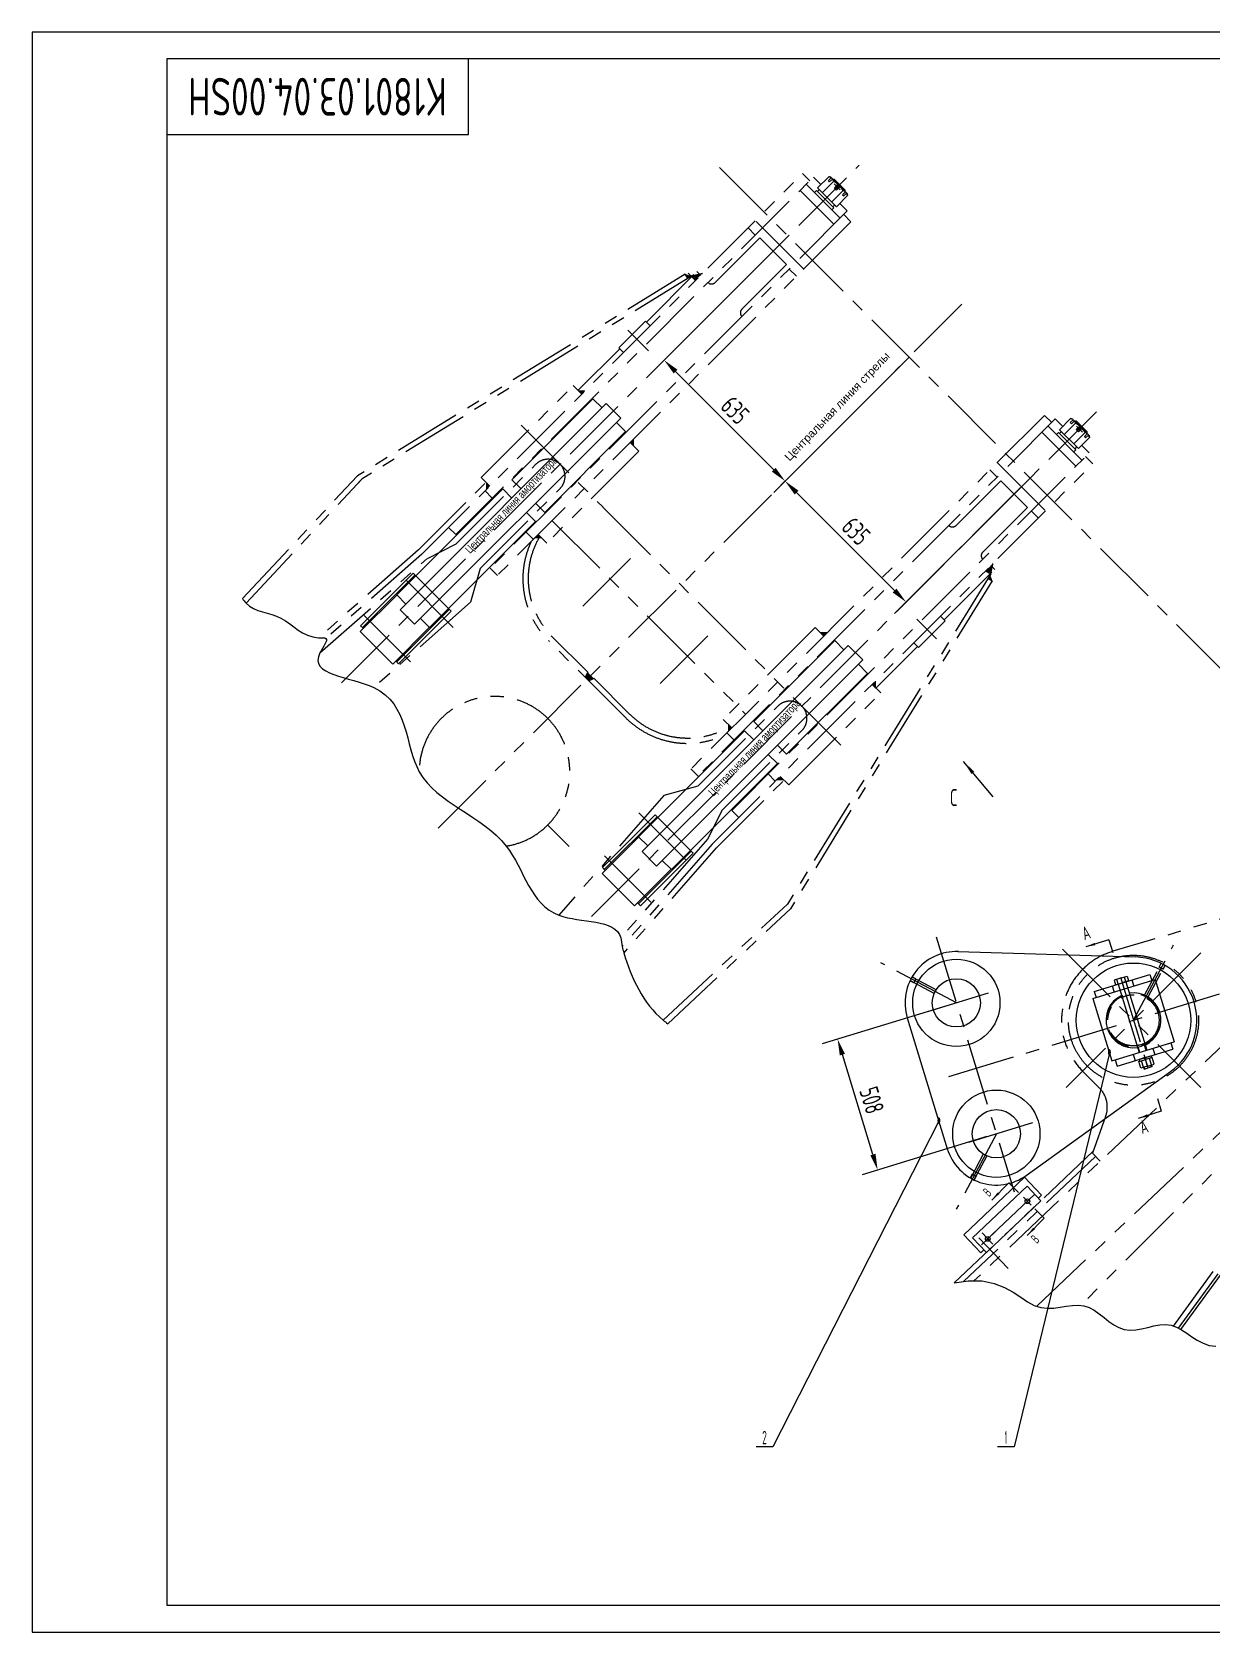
# Model space of a CAD drawing. Header units: millimetres. Extents: x 0 to 8400, y -228 to 5940.
# Drawn here: x 0 to 4380, y 0 to 5940 of the extents above; entities that cross this region are included whole.
import ezdxf
from ezdxf.enums import TextEntityAlignment as Align

# ---------------------------------------------------------------- set-up
doc = ezdxf.new("R2010")
doc.units = ezdxf.units.MM
doc.header["$LTSCALE"] = 200
for name, pattern in [('F', [0.75, 0.5, -0.25]), ('G', [2, 1.25, -0.25, 0.25, -0.25]), ('K', [2.5, 1.25, -0.25, 0.25, -0.25, 0.25, -0.25])]:
    doc.linetypes.add(name, pattern=pattern)
for name, color, linetype in [('01', 7, 'Continuous'), ('02', 1, 'Continuous'), ('04', 2, 'F'), ('05', 4, 'G'), ('07', 6, 'K'), ('08', 1, 'Continuous'), ('11', 3, 'Continuous')]:
    doc.layers.add(name, color=color, linetype=linetype)
doc.styles.get("Standard").update_dxf_attribs({"font": 'isocp.shx', "width": 0.707, "height": 70, "bigfont": 'intecad.shx'})
doc.dimstyles.new('INTE', dxfattribs={"dimscale": 20, "dimtxt": 3.5, "dimasz": 3, "dimexe": 3, "dimexo": 0, "dimgap": 1, "dimtad": 1, "dimdec": 3, "dimdsep": 46, "dimtxsty": 'Standard', "dimcen": 0, "dimclrd": 1, "dimclre": 1, "dimclrt": 3, "dimaunit": 1, "dimadec": 0, "dimazin": 0, "dimtfac": 1, "dimtdec": 3, "dimtmove": 0, "dimatfit": 0, "dimfxl": 0, "dimarcsym": 0})

# ---------------------------------------------------------------- blocks, each defined once
blk = doc.blocks.new('*U1')
at = {"layer": '01'}
for p, q in [((-22.8, 7.5), (-22.8, 0)), ((0, 7.5), (-22.8, 7.5)), ((-22.8, 0), (0, 0)), ((0, 0), (-4.3, 7.5)), ((0, 7.5), (4.3, 0)), ((0, 7.5), (22.8, 7.5)), ((22.8, 0), (0, 0)), ((22.8, 7.5), (22.8, 0))]:
    blk.add_line(p, q, dxfattribs=at)
at = {"layer": '05'}
blk.add_line((0, 9.6), (0, -2.1), dxfattribs=at)
blk = doc.blocks.new('*U2')
at = {"layer": '01'}
for p, q in [((-25.6, 0), (-25.6, 25.4)), ((-25.6, 25.4), (0, 25.4)), ((-25.6, 15), (0, 15)), ((0, 25.4), (0, 0)), ((0, -25.4), (0, 0)), ((-25.6, 0), (-25.6, -25.4)), ((-25.6, -15), (0, -15)), ((-25.6, -25.4), (0, -25.4))]:
    blk.add_line(p, q, dxfattribs=at)
at = {"layer": '05'}
blk.add_line((-26.7, 0), (1.1, 0), dxfattribs=at)
blk = doc.blocks.new('*D3')
at = {"layer": '08', "color": 1, "lineweight": -2}
for p, q in [((2807.2, 5182), (2304.4, 4679.2)), ((3256.2, 4733), (2753.4, 4230.2)), ((2389.2, 4679.2), (2753.4, 4315.1))]:
    blk.add_line(p, q, dxfattribs=at)
at = {"layer": '08', "color": 1}
for points in [[(2396.3, 4686.3), (2382.2, 4672.1), (2346.8, 4721.6)], [(2760.5, 4322.1), (2746.3, 4308), (2795.8, 4272.6)]]:
    blk.add_solid(points, dxfattribs=at)
at = {"layer": 'Defpoints', "color": 0}
for p in [(2807.2, 5182), (3256.2, 4733), (2795.8, 4272.6)]:
    blk.add_point(p, dxfattribs=at)
at = {"layer": '08', "color": 3, "insert": (2610.2, 4536), "char_height": 70, "attachment_point": 5, "rotation": 315}
blk.add_mtext('635', dxfattribs=at)
blk = doc.blocks.new('*D4')
at = {"layer": '08', "color": 1, "lineweight": -2}
for p, q in [((3256.2, 4733), (2753.4, 4230.2)), ((3705.2, 4284), (3202.4, 3781.2)), ((2838.2, 4230.2), (3202.4, 3866))]:
    blk.add_line(p, q, dxfattribs=at)
at = {"layer": '08', "color": 1}
for points in [[(2845.3, 4237.3), (2831.2, 4223.1), (2795.8, 4272.6)], [(3209.5, 3873.1), (3195.3, 3859), (3244.8, 3823.6)]]:
    blk.add_solid(points, dxfattribs=at)
at = {"layer": 'Defpoints', "color": 0}
for p in [(3256.2, 4733), (3705.2, 4284), (3244.8, 3823.6)]:
    blk.add_point(p, dxfattribs=at)
at = {"layer": '08', "color": 3, "insert": (3059.2, 4087), "char_height": 70, "attachment_point": 5, "rotation": 315}
blk.add_mtext('635', dxfattribs=at)
blk = doc.blocks.new('*D6')
at = {"layer": '08', "color": 1, "lineweight": -2}
for p, q in [((3395.9, 2324.8), (2933.3, 2183.4)), ((3121.7, 1772.5), (3008.2, 2143.6)), ((3544.4, 1839), (3081.9, 1697.6))]:
    blk.add_line(p, q, dxfattribs=at)
at = {"layer": '08', "color": 1}
for points in [[(3017.8, 2146.5), (2998.7, 2140.6), (2990.7, 2200.9)], [(3131.3, 1775.4), (3112.1, 1769.6), (3139.2, 1715.1)]]:
    blk.add_solid(points, dxfattribs=at)
at = {"layer": 'Defpoints', "color": 0}
for p in [(3395.9, 2324.8), (2990.7, 2200.9), (3544.4, 1839)]:
    blk.add_point(p, dxfattribs=at)
at = {"layer": '08', "color": 3, "insert": (3117.6, 1974.1), "char_height": 70, "attachment_point": 5, "rotation": 287}
blk.add_mtext('508', dxfattribs=at)
blk = doc.blocks.new('*U14', base_point=(251.96, 168.31))
at = {"layer": '01'}
for p, q in [((251.96, 168.31), (251.96, 182.31)), ((195.96, 168.31), (251.96, 168.31))]:
    blk.add_line(p, q, dxfattribs=at)
blk = doc.blocks.new('*U15')
at = {"layer": '04'}
blk.add_blockref('*U14', (0, 0), dxfattribs=at)
blk = doc.blocks.new('*U16')
at = {"layer": '01'}
for points in [[(415, 292), (25, 292)], [(25, 292), (25, 5)], [(415, 5), (415, 292)], [(25, 5), (415, 5)]]:
    blk.add_lwpolyline(points, dxfattribs=at)
at = {"layer": '02'}
for points in [[(420, 297), (0, 297)], [(0, 297), (0, 0)], [(420, 0), (420, 297)], [(0, 0), (420, 0)]]:
    blk.add_lwpolyline(points, dxfattribs=at)

msp = doc.modelspace()

# ---------------------------------------------------------------- hatches: boundary and pattern name
at = {"layer": '07'}
for points in [[(2446.1638, 5032.438), (2434.9607, 5025.5428), (2425.8736, 5040.3072)], [(2489.6005, 5044.054), (2463.2624, 5017.7158), (2451.9932, 5036.0258)], [(2476.2052, 5042.5479), (2482.1499, 5036.6033), (2489.1734, 5043.6269)], [(2029.9029, 4606.9837), (2041.2166, 4595.67), (2052.5303, 4606.9837)], [(2232.1354, 4404.7512), (2220.8217, 4416.0649), (2232.1354, 4427.3786)], [(1688.3703, 4265.4511), (1699.684, 4254.1374), (1688.3703, 4242.8237)], [(1890.6029, 4063.2186), (1879.2891, 4074.5323), (1867.9754, 4063.2186)], [(3567.2313, 3966.4232), (3540.8931, 3940.0851), (3559.2031, 3928.8159)], [(3555.6153, 3922.9865), (3548.7201, 3911.7833), (3563.4846, 3902.6963)], [(3565.7252, 3953.0279), (3559.7806, 3958.9725), (3566.8042, 3965.9961)], [(2927.9285, 3708.9581), (2939.2422, 3697.6444), (2950.5559, 3708.9581)], [(3130.161, 3529.353), (3118.8473, 3518.0393), (3130.161, 3506.7256)], [(2586.3959, 3367.4255), (2597.7096, 3356.1118), (2586.3959, 3344.7981)], [(2788.6285, 3165.193), (2777.3148, 3176.5067), (2766.001, 3165.193)]]:
    msp.add_hatch(color=256, dxfattribs=at).paths.add_polyline_path(points)
h = msp.add_hatch(color=256, dxfattribs=at)
h.paths.add_polyline_path([(2062.8904, 3563.5155), (2053.9035, 3544.2432), (2060.662, 3537.4847), (2074.7916, 3551.6143)])
h.paths.add_polyline_path([(2074.7916, 3551.6143), (2060.662, 3537.4847), (2067.4205, 3530.7262), (2086.6928, 3539.713)])

# ---------------------------------------------------------------- linework, layer by layer
for p, q in [((3437.1564, 2526.064), (4096.1198, 2505.9887)), ((3943.289, 2378.1858), (4149.8509, 2441.3381)), ((4149.8509, 2441.3381), (4156.8678, 2418.3867)), ((3943.289, 2378.1858), (3950.306, 2355.2344)), ((3950.306, 2355.2344), (4156.8678, 2418.3867)), ((4010.2304, 2398.6518), (4017.2473, 2375.7005)), ((4082.9095, 2420.872), (4089.9265, 2397.9207)), ((3249.1795, 2279.9556), (3397.7043, 1794.1528)), ((4021.0599, 2123.8087), (4227.6217, 2186.961)), ((4028.0768, 2100.8574), (4234.6387, 2164.0097)), ((4088.0012, 2144.2747), (4095.0182, 2121.3234)), ((4160.6804, 2166.495), (4167.6973, 2143.5437)), ((4227.6217, 2186.961), (4234.6387, 2164.0097)), ((3691.1664, 1695.235), (4226.2458, 2080.3658)), ((4021.0599, 2123.8087), (4028.0768, 2100.8574)), ((3459.4531, 1474.8515), (3684.4877, 1688.0637)), ((3684.4877, 1688.0637), (3747.7636, 1621.2792)), ((3693.8694, 1655.6255), (3491.3383, 1463.7345)), ((3745.453, 1601.1817), (3693.8694, 1655.6255)), ((3736.5118, 1610.6186), (3747.7636, 1621.2792)), ((3745.453, 1601.1817), (3542.9219, 1409.2907)), ((3459.4531, 1474.8515), (3522.729, 1408.067)), ((3542.9219, 1409.2907), (3491.3383, 1463.7345)), ((3522.729, 1408.067), (3533.9808, 1418.7276))]:
    msp.add_line(p, q)
for centre, radius in [((3431.3555, 2335.6524), 162), ((4088.9639, 2271.0977), 212.5), ((3431.3555, 2335.6524), 89.5), ((3579.8804, 1849.8496), 162), ((3579.8804, 1849.8496), 89.5), ((3695.1713, 1599.0013), 8.75), ((3547.81, 1459.3817), 8.75)]:
    msp.add_circle(centre, radius)
for centre, radius, start, end in [((3431.3555, 2335.6524), 190.5, 87.75690884, 197), ((4088.9639, 2271.0977), 235, 305.74497491, 88.25502509), ((4088.9639, 2271.0977), 102, 295.45651934, 98.54348066), ((3579.8804, 1849.8496), 190.5, 197, 305.74497491)]:
    msp.add_arc(centre, radius, start, end)
at = {"layer": '01', "color": 7, "linetype": 'Continuous'}
for p, q in [((1781.5353, 4278.0059), (2082.0556, 4578.5263)), ((2115.9968, 4544.5852), (2082.0556, 4578.5263)), ((2131.9067, 4560.4951), (1366.5281, 3795.1165)), ((2185.6468, 4506.755), (2131.9067, 4560.4951)), ((2185.6468, 4506.755), (1420.2682, 3741.3764)), ((2203.678, 4456.9039), (1903.1576, 4156.3836)), ((2203.678, 4456.9039), (2169.7369, 4490.8451)), ((1815.4764, 4244.0648), (1781.5353, 4278.0059)), ((1353.9145, 3850.3852), (1747.4344, 4243.905)), ((1781.3755, 4209.9639), (1747.4344, 4243.905)), ((1903.1576, 4156.3836), (1869.2165, 4190.3247)), ((1869.0568, 4122.2827), (1475.5369, 3728.7628)), ((1869.0568, 4122.2827), (1835.1156, 4156.2238)), ((1387.8556, 3816.4441), (1353.9145, 3850.3852)), ((1420.2682, 3741.3764), (1366.5281, 3795.1165)), ((1475.5369, 3728.7628), (1441.5958, 3762.7039)), ((1338.9551, 3593.5952), (1218.7469, 3713.8034)), ((3029.9323, 3662.4695), (2264.5537, 2897.0909)), ((2980.0813, 3680.5007), (2679.5609, 3379.9803)), ((2980.0813, 3680.5007), (3014.0224, 3646.5596)), ((3029.9323, 3662.4695), (3083.6724, 3608.7294)), ((3083.6724, 3608.7294), (2318.2939, 2843.3508)), ((3067.7625, 3592.8195), (3101.7036, 3558.8783)), ((2801.1832, 3258.3579), (3101.7036, 3558.8783)), ((2645.46, 3345.8794), (2251.9401, 2952.3596)), ((2645.46, 3345.8794), (2679.4011, 3311.9383)), ((2679.5609, 3379.9803), (2713.502, 3346.0392)), ((2767.2421, 3292.2991), (2801.1832, 3258.3579)), ((2373.5625, 2830.7372), (2767.0824, 3224.2571)), ((2733.1412, 3258.1982), (2767.0824, 3224.2571)), ((2251.9401, 2952.3596), (2285.8813, 2918.4184)), ((2264.5537, 2897.0909), (2318.2939, 2843.3508)), ((2339.6214, 2864.6783), (2373.5625, 2830.7372)), ((2116.7726, 2815.7778), (2236.9807, 2695.5696)), ((3937.874, 2351.4336), (4169.2997, 2422.1876)), ((4169.2997, 2422.1876), (4240.0537, 2190.7618)), ((3937.874, 2351.4336), (4008.628, 2120.0079)), ((4008.628, 2120.0079), (4240.0537, 2190.7618))]:
    msp.add_line(p, q, dxfattribs=at)
at = {"layer": '01'}
for p, q in [((1415.1825, 3931.4522), (1219.4016, 3735.6713)), ((1422.2536, 3924.3811), (1226.4727, 3728.6002)), ((1556.6039, 3790.0308), (1415.1825, 3931.4522)), ((1354.6216, 3849.6781), (1218.7469, 3713.8034)), ((1353.7519, 3601.321), (1549.5328, 3797.1019)), ((1360.823, 3594.2499), (1556.6039, 3790.0308)), ((1219.4016, 3735.6713), (1230.0082, 3725.0647)), ((1338.9551, 3593.5952), (1474.8298, 3729.4699)), ((1350.2164, 3604.8565), (1360.823, 3594.2499)), ((2117.4272, 2837.6456), (2313.2081, 3033.4266)), ((2313.2081, 3033.4266), (2454.6295, 2892.0052)), ((2124.4983, 2830.5746), (2320.2792, 3026.3555)), ((2116.7726, 2815.7778), (2252.6472, 2951.6525)), ((2447.5584, 2899.0763), (2251.7775, 2703.2954)), ((2454.6295, 2892.0052), (2258.8486, 2696.2243)), ((2128.0338, 2827.039), (2117.4272, 2837.6456)), ((2372.8554, 2831.4443), (2236.9807, 2695.5696)), ((2258.8486, 2696.2243), (2248.242, 2706.8309)), ((3997.6104, 2569.9014), (4012.229, 2522.0861)), ((4041.1026, 2427.6448), (4016.7886, 2420.2113)), ((4016.7886, 2420.2113), (4022.2559, 2402.3284)), ((4022.2559, 2402.3284), (4046.57, 2409.7619)), ((4032.2254, 2405.3763), (4026.758, 2423.2592)), ((4032.2254, 2405.3763), (4109.9963, 2150.9993)), ((4041.1026, 2427.6448), (4065.4167, 2435.0784)), ((4070.884, 2417.1955), (4046.57, 2409.7619)), ((4060.9145, 2414.1475), (4055.4472, 2432.0304)), ((4060.9145, 2414.1475), (4138.6854, 2159.7704)), ((4065.4167, 2435.0784), (4070.884, 2417.1955)), ((4103.8564, 2171.0817), (4118.201, 2175.4672)), ((4132.5456, 2179.8528), (4118.201, 2175.4672)), ((4126.6907, 2096.3943), (4128.708, 2089.7958)), ((4128.708, 2089.7958), (4143.0526, 2094.1813)), ((4157.3972, 2098.5669), (4143.0526, 2094.1813)), ((4155.3798, 2105.1654), (4157.3972, 2098.5669)), ((4177.6786, 1980.925), (4192.2972, 1933.1097)), ((3626.2791, 1667.1458), (3661.6345, 1631.7904)), ((3722.3318, 1571.0931), (3757.6871, 1535.7378))]:
    msp.add_line(p, q, dxfattribs=at)
at = {"layer": '01', "color": 7, "linetype": 'Continuous'}
msp.add_arc((4088.9639, 2271.0977), 102, 115.45651934, 278.54348066, dxfattribs=at)
at = {"layer": '02'}
for p, q in [((3567.8913, 3099.9518), (3458.3244, 3231.2381)), ((3997.6104, 2569.9014), (3911.543, 2543.5879)), ((3999.6971, 2149.2194), (3646.0699, 687.2259)), ((4112.8652, 2151.8764), (4106.7254, 2171.9588)), ((4135.8165, 2158.8933), (4129.6767, 2178.9757)), ((4131.577, 2090.6729), (4129.5596, 2097.2714)), ((4154.5283, 2097.6898), (4152.5109, 2104.2883)), ((4192.2972, 1933.1097), (4106.2297, 1906.7963)), ((3366.5694, 1895.9903), (2750.1551, 687.2259)), ((3626.2791, 1667.1458), (3562.6395, 1603.5061)), ((3757.6871, 1535.7378), (3694.0475, 1472.0982)), ((2750.1551, 687.2259), (2688.1551, 687.2259)), ((3646.0699, 687.2259), (3584.0699, 687.2259))]:
    msp.add_line(p, q, dxfattribs=at)
for points in [[(3492.9245, 3189.7793, 13.5, 0, 0), (3458.3244, 3231.2381, 0, 0, 0)], [(3911.543, 2543.5879, 0, 9, 0), (3945.9699, 2554.1133, 0, 0, 0)], [(4106.2297, 1906.7963, 0, 9, 0), (4140.6567, 1917.3216, 0, 0, 0)], [(3562.6395, 1603.5061, 0, 9, 0), (3588.0954, 1628.962, 0, 0, 0)], [(3694.0475, 1472.0982, 0, 9, 0), (3719.5033, 1497.554, 0, 0, 0)]]:
    msp.add_lwpolyline(points, format="xyseb", dxfattribs=at)
msp.add_lwpolyline([(3423.6012, 1296.2386), (3475.0726, 1304.1036), (3527.647, 1303.1202), (3572.0993, 1294.0731), (3609.7995, 1279.3655), (3642.1176, 1261.401), (3670.4236, 1242.5828), (3696.0875, 1225.3145), (3720.4792, 1211.9994), (3744.7158, 1204.4067), (3768.9017, 1201.7688), (3792.8884, 1202.6838), (3816.5274, 1205.7499), (3839.6701, 1209.5653), (3862.168, 1212.7281), (3883.8725, 1213.8364), (3904.6352, 1211.4884), (3924.3777, 1204.7184), (3943.3023, 1194.3048), (3961.6817, 1181.4621), (3979.7886, 1167.4048), (3997.8954, 1153.3476), (4016.2749, 1140.5049), (4035.1995, 1130.0913), (4054.942, 1123.3212), (4075.684, 1121.0045), (4097.2438, 1122.3314), (4119.3488, 1126.0873), (4141.7264, 1131.0577), (4164.104, 1136.0282), (4186.2091, 1139.7841), (4207.7689, 1141.111), (4228.5109, 1138.7943), (4248.2854, 1132.0436), (4267.4343, 1121.7657), (4286.4224, 1109.2913), (4305.7146, 1095.9514), (4325.7756, 1083.0768), (4347.0704, 1071.9983), (4370.0636, 1064.0468), (4395.2202, 1060.5532)], dxfattribs=at)
msp.add_spline([(781.1762, 3836.9684), (794.9445, 3819.5563), (923.9999, 3764.2921), (1063.9215, 3691.1559), (1091.2632, 3688.5716), (1068.8298, 3635.1633), (1268.6396, 3506.4428), (1437.5081, 3193.8308), (1760.2343, 2917.6936), (1955.5019, 2661.2072), (2185.642, 2576.6983), (2191.2645, 2544.8011), (2197.116, 2521.1732), (2342.7336, 2271.7672), (2360.1457, 2257.9989)], degree=3, dxfattribs=at)
at = {"layer": '04'}
for p, q in [((4130.2358, 2364.3749), (4192.746, 2481.9395)), ((4143.2151, 2357.4736), (4205.7254, 2475.0383)), ((4184.1956, 2468.308), (4191.7124, 2482.4451)), ((4199.2057, 2460.327), (4206.7225, 2474.4641)), ((3273.4601, 2409.98), (3259.323, 2417.4969)), ((3349.148, 2371.0385), (3259.8286, 2418.5305)), ((3356.0493, 2384.0178), (3266.7299, 2431.5098)), ((3281.4411, 2424.9901), (3267.304, 2432.507)), ((3531.5149, 1774.5433), (3484.023, 1685.2239)), ((3544.4942, 1767.6421), (3497.0023, 1678.3227)), ((3490.5426, 1699.9352), (3483.0258, 1685.7981)), ((3505.5527, 1691.9541), (3498.0359, 1677.817))]:
    msp.add_line(p, q, dxfattribs=at)
for centre, radius, start, end in [((4088.9639, 2271.0977), 219, 59.77563249, 64.22436751), ((3470.6704, 2314.7483), 219, 149.77563249, 154.22436751), ((4088.9639, 2271.0977), 98.5, 113.75932628, 96.24067372), ((3600.7845, 1889.1645), 219, 239.77563249, 244.22436751)]:
    msp.add_arc(centre, radius, start, end, dxfattribs=at)
at = {"layer": '05', "color": 142, "linetype": 'G'}
for p, q in [((1149.4878, 3524.3361), (3070.8668, 5445.7151)), ((2551.927, 5437.3086), (5862.0418, 2127.1938)), ((2077.498, 2656.2951), (3968.8924, 4547.6895))]:
    msp.add_line(p, q, dxfattribs=at)
at = {"layer": '05'}
for p, q in [((1564.0322, 3729.3927), (1372.4399, 3920.985)), ((1232.9662, 3773.6429), (1405.1208, 3601.4884)), ((2252.57, 3040.8549), (2444.1623, 2849.2626)), ((2296.8202, 2709.7889), (2124.6657, 2881.9434)), ((3404.0264, 2061.6913), (5336.6745, 2652.5611)), ((3356.3319, 2581.0435), (3645.7743, 1634.3203)), ((4088.9639, 2271.0977), (4237.7203, 2550.868)), ((3431.3555, 2335.6524), (3151.5853, 2484.4089)), ((4040.2065, 2430.5759), (4144.0902, 2090.7875)), ((3329.764, 2304.5927), (3551.2346, 2372.3031)), ((3579.8804, 1849.8496), (3431.1239, 1570.0793)), ((3478.2888, 1818.7899), (3714.8269, 1891.1069)), ((3722.7562, 1625.137), (3520.2251, 1433.246)), ((3708.6566, 1584.7683), (3680.6917, 1614.2838)), ((3524.8033, 1437.5837), (3575.1766, 1485.3105)), ((3526.8263, 1481.5289), (3566.8206, 1439.317)), ((3561.8229, 1444.5918), (3535.4409, 1472.4366))]:
    msp.add_line(p, q, dxfattribs=at)
at = {"layer": '07'}
for p, q in [((1447.6005, 4002.0539), (2860.3998, 5414.8532)), ((2860.3998, 5414.8532), (2887.2699, 5387.9832)), ((1573.4655, 4074.1788), (2900.7049, 5401.4182)), ((2851.2074, 5351.9207), (2977.0724, 5226.0557)), ((2873.8348, 5374.5481), (2999.6998, 5248.6831)), ((2900.7049, 5401.4182), (2928.528, 5373.595)), ((2904.594, 5343.789), (2912.3722, 5351.5672)), ((2912.3722, 5351.5672), (2976.7189, 5287.2204)), ((2923.3323, 5354.7491), (2916.2612, 5347.6781)), ((2957.6321, 5402.6991), (2916.5072, 5361.5742)), ((2916.5072, 5361.5742), (2986.7259, 5291.3555)), ((2976.1923, 5386.15), (2934.0619, 5344.0195)), ((2967.0039, 5398.7588), (2956.3973, 5388.1522)), ((2960.8975, 5383.652), (2956.3973, 5388.1522)), ((2965.0516, 5400.7111), (2957.6321, 5402.6991)), ((2971.5041, 5394.2586), (2960.8975, 5383.652)), ((2965.0516, 5400.7111), (3025.8628, 5339.8999)), ((3011.3017, 5351.0406), (2969.1713, 5308.9102)), ((2975.4444, 5392.7192), (2974.244, 5391.5187)), ((2975.4444, 5392.7192), (3017.8709, 5350.2927)), ((2979.6871, 5392.7192), (2975.4444, 5392.7192)), ((2999.8474, 5354.1741), (2977.4104, 5376.6111)), ((2991.2146, 5374.5481), (2978.4866, 5361.8202)), ((2986.9719, 5353.3349), (2978.4866, 5361.8202)), ((3017.8709, 5354.5354), (2979.6871, 5392.7192)), ((2999.6998, 5366.0629), (2986.9719, 5353.3349)), ((3019.4103, 5346.3524), (3008.8037, 5335.7458)), ((3017.8709, 5350.2927), (3016.6704, 5349.0923)), ((3017.8709, 5354.5354), (3017.8709, 5350.2927)), ((2976.7189, 5287.2204), (2968.9407, 5279.4423)), ((2979.9008, 5298.1806), (2972.8298, 5291.1095)), ((3027.8508, 5332.4804), (2986.7259, 5291.3555)), ((2998.7467, 5303.3763), (3026.5699, 5275.5532)), ((3008.8037, 5335.7458), (3013.3039, 5331.2456)), ((3023.9105, 5341.8522), (3013.3039, 5331.2456)), ((3025.8628, 5339.8999), (3027.8508, 5332.4804)), ((3026.5699, 5275.5532), (1700.7321, 3949.7154)), ((3040.0049, 5235.2481), (1727.6021, 3922.8453)), ((2864.6424, 5059.8856), (2685.0373, 5239.4907)), ((3040.0049, 5235.2481), (3013.1349, 5262.1182)), ((2536.2401, 5010.0833), (2702.4102, 5176.2534)), ((2658.1673, 5212.6207), (2685.0373, 5185.7506)), ((2702.4102, 5176.2534), (2801.4051, 5077.2585)), ((2280.5722, 4863.3099), (2468.0077, 5050.7454)), ((2468.0077, 5050.7454), (2482.1499, 5036.6033)), ((2635.235, 4911.0884), (2801.4051, 5077.2585)), ((2837.7724, 5033.0156), (2810.9023, 5059.8856)), ((2425.2639, 5041.2979), (1208.085, 4292.1614)), ((2451.9932, 5036.0258), (1225.1522, 4280.9443)), ((2434.9607, 5025.5428), (2425.2639, 5041.2979)), ((2425.8736, 5040.3072), (2446.1638, 5032.438)), ((2463.2624, 5017.7158), (2435.9543, 5045.024)), ((2451.9932, 5036.0258), (2489.6005, 5044.054)), ((2463.2624, 5017.7158), (2451.9932, 5036.0258)), ((2476.2052, 5042.5479), (2489.1734, 5043.6269)), ((1507.6245, 2984.4472), (3458.1816, 4935.0043)), ((2178.0418, 4767.8505), (2277.0367, 4866.8455)), ((2211.5953, 4833.292), (2288.2648, 4756.6224)), ((2277.0367, 4866.8455), (2294.7144, 4849.1678)), ((2027.0745, 4609.8121), (2181.5773, 4764.315)), ((2178.0418, 4767.8505), (2195.7194, 4750.1728)), ((1667.8642, 4285.9572), (2009.3968, 4627.4898)), ((2009.3968, 4627.4898), (2041.2166, 4595.67)), ((2052.5303, 4606.9837), (2029.9029, 4606.9837)), ((3758.4254, 4516.8276), (2446.0226, 3204.4248)), ((3758.4254, 4516.8276), (3785.2955, 4489.9576)), ((1815.6014, 4479.7526), (2119.7029, 4175.6511)), ((3798.7305, 4503.3926), (2472.8927, 3177.5548)), ((3897.7255, 4350.6575), (3771.8604, 4476.5225)), ((3826.5537, 4475.5694), (3798.7305, 4503.3926)), ((3821.3579, 4456.7235), (3814.2869, 4449.6525)), ((3855.6577, 4504.6735), (3814.5328, 4463.5486)), ((3884.7515, 4393.3299), (3814.5328, 4463.5486)), ((3874.2179, 4488.1244), (3832.0875, 4445.9939)), ((3865.0295, 4500.7332), (3854.4229, 4490.1266)), ((3858.9231, 4485.6264), (3854.4229, 4490.1266)), ((3863.0772, 4502.6855), (3855.6577, 4504.6735)), ((3869.5297, 4496.233), (3858.9231, 4485.6264)), ((3923.8884, 4441.8743), (3863.0772, 4502.6855)), ((3873.4701, 4494.6935), (3872.2696, 4493.4931)), ((3915.8965, 4452.2671), (3873.4701, 4494.6935)), ((3877.7127, 4494.6935), (3873.4701, 4494.6935)), ((3889.2402, 4476.5225), (3876.5122, 4463.7946)), ((3884.9975, 4455.3093), (3876.5122, 4463.7946)), ((3877.3514, 4476.6701), (3899.7884, 4454.233)), ((3877.7127, 4494.6935), (3915.8965, 4456.5098)), ((3897.7255, 4468.0372), (3884.9975, 4455.3093)), ((3915.8965, 4456.5098), (3915.8965, 4452.2671)), ((2220.8217, 4416.0649), (2252.6415, 4384.2451)), ((2232.1354, 4427.3786), (2232.1354, 4404.7512)), ((3875.098, 4328.0301), (3749.233, 4453.8951)), ((3810.3978, 4453.5416), (3802.6196, 4445.7634)), ((3874.7445, 4389.1948), (3810.3978, 4453.5416)), ((3909.3273, 4453.015), (3867.1969, 4410.8846)), ((3877.9265, 4400.155), (3870.8554, 4393.0839)), ((3925.8764, 4434.4548), (3884.7515, 4393.3299)), ((3924.5955, 4377.5276), (3896.7724, 4405.3507)), ((3917.4359, 4448.3268), (3906.8293, 4437.7202)), ((3906.8293, 4437.7202), (3911.3295, 4433.2199)), ((3921.9361, 4443.8265), (3911.3295, 4433.2199)), ((3915.8965, 4452.2671), (3914.696, 4451.0667)), ((3923.8884, 4441.8743), (3925.8764, 4434.4548)), ((2252.6415, 4384.2451), (1911.1089, 4042.7125)), ((2525.2312, 2924.4231), (3938.0305, 4337.2225)), ((2597.3561, 3050.2881), (3924.5955, 4377.5276)), ((3583.0629, 4341.4651), (3762.6681, 4161.86)), ((3866.9663, 4381.4167), (3874.7445, 4389.1948)), ((3938.0305, 4337.2225), (3911.1605, 4364.0925)), ((781.1762, 3836.9684), (1208.085, 4292.1614)), ((794.9445, 3819.5563), (1225.2544, 4281.0072)), ((1211.9482, 4267.7403), (1225.1522, 4280.9443)), ((1573.819, 4038.4699), (1870.4503, 4335.1012)), ((1699.684, 4254.1374), (1667.8642, 4285.9572)), ((3556.1929, 4314.5951), (3583.0629, 4287.725)), ((1433.4583, 4016.196), (1685.5419, 4268.2796)), ((1663.6216, 3948.6673), (1960.2529, 4245.2986)), ((1681.6528, 4236.1062), (1708.5229, 4209.2362)), ((1688.3703, 4242.8237), (1688.3703, 4265.4511)), ((3430.3279, 4108.1199), (3596.498, 4274.29)), ((3695.4929, 4175.295), (3596.498, 4274.29)), ((3002.9299, 3292.4241), (2081.8752, 4213.4788)), ((3529.3228, 4009.1249), (3695.4929, 4175.295)), ((3735.798, 4134.9899), (3708.9279, 4161.86)), ((1546.5954, 4101.0488), (1573.4655, 4074.1788)), ((1930.5544, 4125.7976), (2648.9749, 3407.3771)), ((1834.3879, 4083.3712), (1861.2579, 4056.5011)), ((1867.9754, 4063.2186), (1890.6029, 4063.2186)), ((1911.1089, 4042.7125), (1879.2891, 4074.5323)), ((1434.3901, 4017.0701), (1063.9215, 3691.1559)), ((1068.8298, 3635.1633), (1465.4777, 3983.9725)), ((1447.6005, 4002.0539), (1091.2632, 3688.5716)), ((1573.819, 4038.4699), (1466.3388, 3984.7298)), ((2044.8941, 3808.8021), (2248.9389, 4012.8469)), ((1663.6216, 3948.6673), (1628.2662, 3822.8023)), ((1700.7321, 3949.7154), (1727.6021, 3922.8453)), ((3559.2031, 3928.8159), (2804.1216, 2701.9749)), ((3386.4872, 3757.3949), (3573.9227, 3944.8304)), ((3540.8931, 3940.0851), (3559.2031, 3928.8159)), ((3563.4846, 3902.6963), (3555.6153, 3922.9865)), ((3559.2031, 3928.8159), (3567.2313, 3966.4232)), ((3573.9227, 3944.8304), (3559.7806, 3958.9725)), ((3565.7252, 3953.0279), (3566.8042, 3965.9961)), ((3564.4752, 3902.0866), (2815.3387, 2684.9077)), ((3548.7201, 3911.7833), (3564.4752, 3902.0866)), ((1628.2662, 3822.8023), (1268.6396, 3506.4428)), ((3357.23, 3687.6572), (3284.3713, 3760.5159)), ((3291.0278, 3654.8644), (3390.0228, 3753.8594)), ((3390.0228, 3753.8594), (3372.3451, 3771.5371)), ((2062.8904, 3563.5155), (1931.2489, 3695.1569)), ((2331.9794, 3521.7168), (2536.0242, 3725.7616)), ((2907.4224, 3729.4642), (2565.8898, 3387.9316)), ((2939.2422, 3697.6444), (2907.4224, 3729.4642)), ((2950.5559, 3708.9581), (2927.9285, 3708.9581)), ((2204.2047, 3393.942), (1917.1194, 3681.0274)), ((3132.9895, 3503.8971), (3287.4923, 3658.4)), ((3291.0278, 3654.8644), (3273.3502, 3672.5421)), ((2062.8904, 3563.5155), (2053.9035, 3544.2432)), ((2086.6928, 3539.713), (2067.4205, 3530.7262)), ((2086.6928, 3539.713), (2218.3343, 3408.0716)), ((3150.6671, 3486.2195), (3118.8473, 3518.0393)), ((3130.161, 3529.353), (3130.161, 3506.7256)), ((2809.1346, 3144.6869), (3150.6671, 3486.2195)), ((2471.8446, 3140.4443), (2768.4759, 3437.0756)), ((2565.8898, 3387.9316), (2597.7096, 3356.1118)), ((2561.6472, 3050.6417), (2858.2785, 3347.273)), ((2606.5485, 3311.2105), (2579.6784, 3338.0806)), ((2586.3959, 3344.7981), (2586.3959, 3367.4255)), ((2472.8927, 3177.5548), (2446.0226, 3204.4248)), ((2539.3733, 2910.281), (2791.4569, 3162.3646)), ((2759.2835, 3158.4755), (2732.4135, 3185.3455)), ((2766.001, 3165.193), (2788.6285, 3165.193)), ((2777.3148, 3176.5067), (2809.1346, 3144.6869)), ((2345.9796, 3105.0889), (1955.5019, 2661.2072)), ((2471.8446, 3140.4443), (2345.9796, 3105.0889)), ((2561.6472, 3050.6417), (2507.9071, 2943.1615)), ((2624.2261, 3023.4181), (2597.3561, 3050.2881)), ((1915.1528, 2995.6862), (1994.4099, 2916.4291)), ((5651.5999, 2971.0635), (3893.306, 1212.7696)), ((2507.9071, 2943.1615), (2185.642, 2576.6983)), ((2525.2312, 2924.4231), (2191.2645, 2544.8011)), ((2540.2474, 2911.2128), (2197.116, 2521.1732)), ((5126.3794, 2858.7933), (4012.7237, 2526.9814)), ((2342.7336, 2271.7672), (2804.1846, 2702.0771)), ((2360.1457, 2257.9989), (2815.3387, 2684.9077)), ((4899.8246, 2632.9172), (3496.8992, 1303.6953)), ((3825.2797, 2534.7819), (4338.8775, 2021.1841)), ((4338.8775, 2521.0114), (3839.0502, 2021.1841)), ((4237.225, 1135.8194), (5135.3403, 2370.6539)), ((4256.1421, 1127.8266), (5156.6755, 2365.9857)), ((4265.0355, 1123.0532), (5152.9988, 2343.9294)), ((3900.1663, 2082.3002), (3961.9819, 2020.4847)), ((3729.6762, 1209.1182), (4641.2479, 2072.8)), ((3985.7056, 1913.4737), (3936.2288, 1777.5372)), ((3938.672, 1784.2498), (3423.6012, 1296.2386)), ((3948.1179, 1765.6481), (3458.2717, 1301.5363)), ((3936.2288, 1777.5372), (3965.2202, 1748.5458)), ((3514.7196, 1463.8395), (3623.3822, 1349.1517))]:
    msp.add_line(p, q, dxfattribs=at)
for centre, radius in [((2989.5866, 5364.4349), 5.25), ((3887.6122, 4466.4093), 5.25), ((4088.9639, 2271.0977), 241.5), ((4088.9639, 2271.0977), 95)]:
    msp.add_circle(centre, radius, dxfattribs=at)
for centre, radius, start, end in [((2938.6619, 5344.4647), 61.2464, 62.43513574, 71.95670725), ((2957.9615, 5381.0189), 18.9391, 15.71921266, 44.3519923), ((2870.0022, 5233.1272), 186.2587, 49.40001683, 55.24129933), ((2858.2789, 5244.8505), 186.2587, 34.75870067, 40.59998317), ((3006.1706, 5332.8098), 18.9391, 45.6480077, 74.28078734), ((2969.6164, 5313.5102), 61.2464, 18.04329275, 27.56486426), ((2522.8051, 5023.5184), 19, 225, 315), ((2648.6701, 4897.6534), 19, 135, 225), ((3836.6876, 4446.4391), 61.2464, 62.43513574, 71.95670725), ((3855.9872, 4482.9933), 18.9391, 15.71921266, 44.3519923), ((3768.0278, 4335.1016), 186.2587, 49.40001683, 55.24129933), ((3756.3045, 4346.8249), 186.2587, 34.75870067, 40.59998317), ((3904.1963, 4434.7842), 18.9391, 45.6480077, 74.28078734), ((3867.642, 4415.4846), 61.2464, 18.04329275, 27.56486426), ((1915.3516, 4290.1999), 63.5, 315, 135), ((3416.8928, 4121.5549), 19, 225, 315), ((2146.222, 3910.13), 324, 154.71911604, 225), ((2146.9165, 3910.8245), 305, 148.94115432, 225), ((3542.7578, 3995.6899), 19, 135, 225), ((1717.0081, 3193.8308), 279.5, 278.89681332, 180), ((2813.3772, 3392.1743), 63.5, 315, 135), ((2433.3073, 3623.0446), 324, 225, 295.28088396), ((2434.0018, 3623.7392), 305, 225, 301.05884568), ((4088.9639, 2271.0977), 267, 106.5913425, 225), ((3889.857, 1948.3598), 102, 340, 45)]:
    msp.add_arc(centre, radius, start, end, dxfattribs=at)

# ---------------------------------------------------------------- block references
for name, rotation in [('*U1', 17.00000000000002), ('*U2', 107)]:
    msp.add_blockref(name, (4133.5505, 2125.2612), dxfattribs=dict(rotation=rotation))
at = {"layer": '02', "xscale": 20, "yscale": 20, "zscale": 20}
msp.add_blockref('*U16', (0, 0), dxfattribs=at)
at = {"layer": '02', "xscale": 20, "yscale": 20}
msp.add_blockref('*U15', (1620, 5560), dxfattribs=at)

# ---------------------------------------------------------------- texts
at = {"char_height": 35, "width": 29.971, "attachment_point": 1, "rotation": 45}
for insert in [(3527.0538, 1638.4058), (3704.802, 1464.3424)]:
    msp.add_mtext('{\\C3;B}', dxfattribs=dict(at, insert=insert))
at = {"layer": '02', "width": 0.605172}
for p, p2 in [((3993.6971, 2139.2194), (4005.6971, 2139.2194)), ((3360.5694, 1885.9903), (3372.5694, 1885.9903))]:
    msp.add_text('\\M+5A1F1', height=20, dxfattribs=at).set_placement(p, p2, align=Align.FIT)
at = {"layer": '02', "char_height": 30, "attachment_point": 1}
for s, insert, rotation in [('{\\fArial|b0|i0|c204|p34;\\W1;\\C3;Центральная линия стрелы}', (2790.6756, 4365.3216), 46.14435956), ('{\\fArial|b0|i0|c204|p34;\\C3;Центральная линия амортизатора}', (1605.1174, 4022.2311), 46.56638016), ('{\\fArial|b0|i0|c204|p34;\\C3;Центральная линия амортизатора}', (2507.7907, 3121.4749), 46.56638016)]:
    msp.add_mtext(s, dxfattribs=dict(at, insert=insert, rotation=rotation))
at = {"layer": '11', "width": 0.696239}
msp.add_text('K1801.03.04.00SH', height=140, rotation=180, dxfattribs=at).set_placement((1540.3004, 5770), (579.6996, 5770), align=Align.FIT)
at = {"layer": '11', "width": 0.707}
msp.add_text('C', height=63, dxfattribs=at).set_placement((3407.3102, 3047.3178), align=Align.BOTTOM_LEFT)
for p in [(3911.1215, 2554.0904), (4125.3879, 1834.2634)]:
    msp.add_text('A', height=49, rotation=17, dxfattribs=at).set_placement(p, align=Align.BOTTOM_LEFT)
at = {"layer": '11'}
for s, width, p, p2 in [('2', 0.562593, (2710.661, 697.2259), (2727.6493, 697.2259)), ('1', 0.404, (3611.5704, 697.2259), (3618.5693, 697.2259))]:
    msp.add_text(s, height=49.4975, dxfattribs=dict(at, width=width)).set_placement(p, p2, align=Align.FIT)

# ---------------------------------------------------------------- dimensions: what is measured, and where the dimension line sits
at = {"layer": '08'}
for p1, p2, distance, picture, middle in [((2807.1936, 5182.0419), (3256.2065, 4733.0291), -651.0999, '*D3', (2610.1938, 4536.0293)), ((3256.2065, 4733.0291), (3705.2193, 4284.0163), -651.0999, '*D4', (3059.2066, 4087.0165)), ((3544.3826, 1838.9968), (3395.8578, 2324.7996), 423.6642, '*D6', (3117.5649, 1974.1113))]:
    dim = msp.add_aligned_dim(p1=p1, p2=p2, distance=distance, dimstyle='INTE', dxfattribs=at)
    dim.commit()
    dim.dimension.update_dxf_attribs({"geometry": picture, "text_midpoint": middle})

doc.saveas('drawing.dxf')
